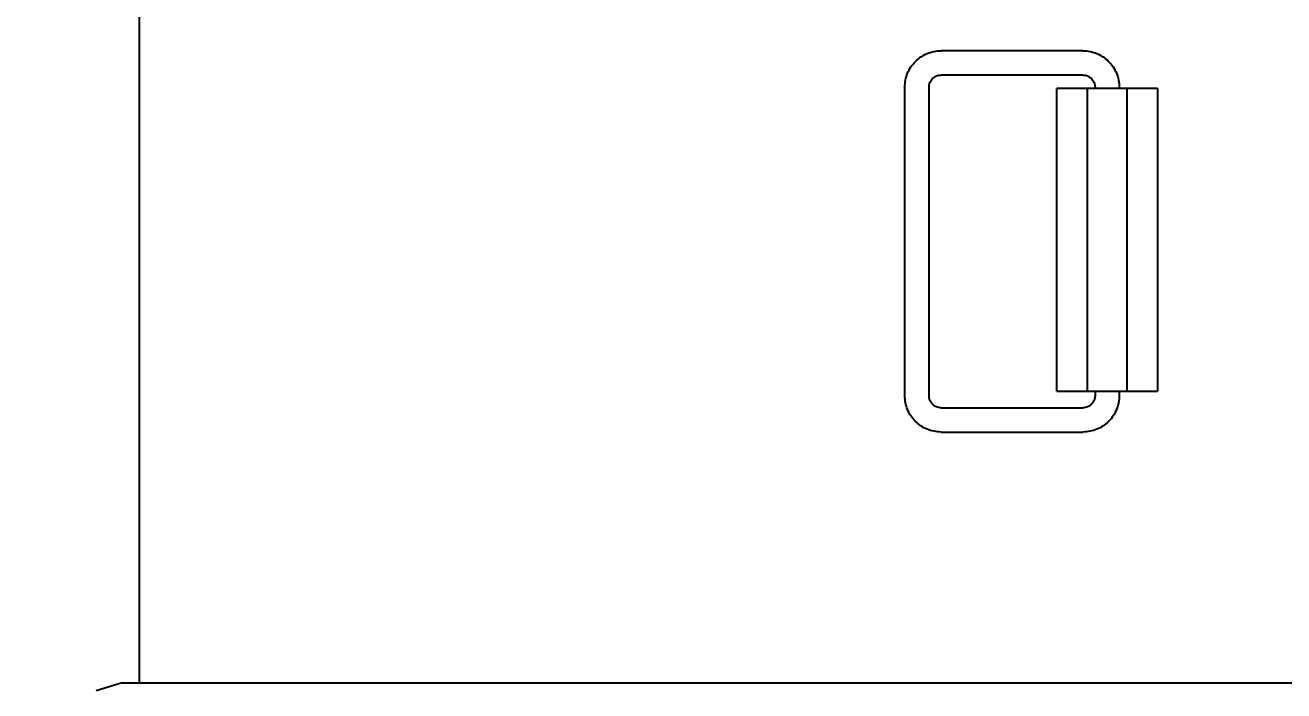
# Model space of a CAD drawing. Header units: millimetres. Extents: x 14017 to 18361, y 6223 to 10695.
# Drawn here: x 14395.2 to 14811.3, y 8116.9 to 8336.9 of the extents above; entities that cross this region are included whole.
import ezdxf

# ---------------------------------------------------------------- set-up
doc = ezdxf.new("R2010")
doc.units = ezdxf.units.MM
doc.header["$LTSCALE"] = 384.175
doc.header["$PDMODE"] = 3
doc.header["$PDSIZE"] = 8
doc.layers.get('0').update_dxf_attribs({"linetype": 'CONTINUOUS'})
doc.layers.get('Defpoints').update_dxf_attribs({"linetype": 'CONTINUOUS'})
doc.styles.get("Standard").update_dxf_attribs({"font": 'calibri.ttf'})
doc.dimstyles.get("Standard").update_dxf_attribs({"dimtxt": 43.75, "dimasz": 43.75, "dimexe": 1.5, "dimexo": 1, "dimtad": 1, "dimdsep": 46, "dimtxsty": 'Standard', "dimblk": '_FILLED', "dimblk1": '_FILLED', "dimblk2": '_FILLED', "dimcen": 0.09, "dimazin": 2, "dimtol": 1, "dimtp": 0.01, "dimtm": 0.01, "dimtfac": 1, "dimtofl": 0, "dimtmove": 0, "dimatfit": 3, "dimldrblk": '_FILLED', "dimfxl": 1, "dimtolj": 1, "dimarcsym": 0})

# ---------------------------------------------------------------- blocks, each defined once
blk = doc.blocks.new('_FILLED')
at = {"color": 0, "linetype": 'ByBlock'}
blk.add_solid([(0, 0), (-1, 0.2143), (-1, -0.2143)], dxfattribs=at)
blk = doc.blocks.new('*D318')
at = {"color": 0, "lineweight": -2}
for p, q in [((14731.81, 10042.94), (14116.23, 10042.94)), ((14117.73, 9999.19), (14117.73, 9045.25)), ((14117.73, 8045.45), (14117.73, 8999.38)), ((14306.55, 8001.7), (14116.23, 8001.7))]:
    blk.add_line(p, q, dxfattribs=at)
at = {"layer": 'Defpoints', "color": 0}
for p in [(14732.81, 10042.94), (14117.73, 8001.7), (14307.55, 8001.7)]:
    blk.add_point(p, dxfattribs=at)
at = {"color": 0, "linetype": 'ByBlock', "lineweight": -2, "xscale": 43.75, "yscale": 43.75, "zscale": 43.75}
for p, rotation in [((14117.73, 10042.94), 90), ((14117.73, 8001.7), 270)]:
    blk.add_blockref('_FILLED', p, dxfattribs=dict(at, rotation=rotation))
at = {"color": 0, "insert": (14117.73, 9022.32), "char_height": 43.75, "attachment_point": 5}
blk.add_mtext('\\A1;\\A1;C', dxfattribs=at)
blk = doc.blocks.new('*D554')
at = {"color": 0, "lineweight": -2}
for p, q in [((16120.02, 8320.95), (16120.02, 7867.67)), ((14406.02, 8002.7), (14406.02, 7867.67)), ((14449.77, 7869.17), (15259.5, 7869.17)), ((16076.27, 7869.17), (15266.54, 7869.17))]:
    blk.add_line(p, q, dxfattribs=at)
at = {"layer": 'Defpoints', "color": 0}
for p in [(16120.02, 8321.95), (14406.02, 8003.7), (16120.02, 7869.17)]:
    blk.add_point(p, dxfattribs=at)
at = {"color": 0, "linetype": 'ByBlock', "lineweight": -2, "xscale": 43.75, "yscale": 43.75, "zscale": 43.75, "rotation": 180}
blk.add_blockref('_FILLED', (14406.02, 7869.17), dxfattribs=at)
at = {"color": 0, "linetype": 'ByBlock', "lineweight": -2, "xscale": 43.75, "yscale": 43.75, "zscale": 43.75}
blk.add_blockref('_FILLED', (16120.02, 7869.17), dxfattribs=at)
at = {"color": 0, "insert": (15263.02, 7869.17), "char_height": 43.75, "attachment_point": 5}
blk.add_mtext('\\A1;\\A1;I', dxfattribs=at)

msp = doc.modelspace()

# ---------------------------------------------------------------- linework, layer by layer
at = {"linetype": 'Continuous'}
for p, q in [((14432.80592, 8949.85682), (14432.80592, 8119.50494)), ((14744.8978, 8328.43502), (14697.98286, 8328.43502)), ((14744.8978, 8320.43502), (14697.98286, 8320.43502)), ((14685.99733, 8214.43502), (14685.99733, 8316.43502)), ((14693.99733, 8214.43502), (14693.99733, 8316.43502)), ((14736.26504, 8215.93502), (14736.26504, 8315.93502)), ((14769.50288, 8315.93502), (14736.26504, 8315.93502)), ((14746.38332, 8215.93502), (14746.38332, 8315.93502)), ((14748.88332, 8316.43502), (14748.88332, 8315.93502)), ((14756.88332, 8316.43502), (14756.88332, 8315.93502)), ((14759.38332, 8315.93502), (14759.38332, 8215.93502)), ((14769.50288, 8315.93502), (14769.50288, 8215.93502)), ((14736.26504, 8215.93502), (14769.50288, 8215.93502)), ((14748.88332, 8215.93502), (14748.88332, 8214.43502)), ((14756.88332, 8215.93502), (14756.88332, 8214.43502)), ((14697.98286, 8210.43502), (14744.8978, 8210.43502)), ((14697.98286, 8202.43502), (14744.8978, 8202.43502)), ((14427.22118, 8119.50494), (14418.63643, 8116.88032)), ((14427.22118, 8119.50494), (15078.39066, 8119.50494))]:
    msp.add_line(p, q, dxfattribs=at)
for points, knots in [([(14689.50525, 8324.91774), (14690.60729, 8326.02178), (14693.27266, 8327.81291), (14696.42327, 8328.43502), (14697.98286, 8328.43502)], [0, 0, 0, 0, 0.500055341, 1, 1, 1, 1]), ([(14744.8978, 8328.43502), (14746.45739, 8328.43502), (14749.608, 8327.81291), (14752.27337, 8326.02178), (14753.37541, 8324.91774)], [0, 0, 0, 0, 0.499944632, 1, 1, 1, 1]), ([(14685.99733, 8316.43502), (14685.99733, 8317.995), (14686.61713, 8321.14554), (14688.40343, 8323.81392), (14689.50525, 8324.91774)], [0, 0, 0, 0, 0.50005541, 1, 1, 1, 1]), ([(14753.37541, 8324.91774), (14754.47723, 8323.81392), (14756.26353, 8321.14554), (14756.88332, 8317.995), (14756.88332, 8316.43502)], [0, 0, 0, 0, 0.499944617, 1, 1, 1, 1]), ([(14693.99733, 8316.43502), (14693.99733, 8316.95603), (14694.20402, 8318.00738), (14694.79986, 8318.89798), (14695.16723, 8319.26601)], [0, 0, 0, 0, 0.500479983, 1, 1, 1, 1]), ([(14695.16723, 8319.26601), (14695.5336, 8319.63305), (14696.41877, 8320.22824), (14697.46527, 8320.43502), (14697.98286, 8320.43502)], [0, 0, 0, 0, 0.5004843, 1, 1, 1, 1]), ([(14744.8978, 8320.43502), (14745.41539, 8320.43502), (14746.46189, 8320.22824), (14747.34706, 8319.63305), (14747.71343, 8319.26601)], [0, 0, 0, 0, 0.4995157, 1, 1, 1, 1]), ([(14747.71343, 8319.26601), (14748.0808, 8318.89798), (14748.67664, 8318.00738), (14748.88332, 8316.95603), (14748.88332, 8316.43502)], [0, 0, 0, 0, 0.499520018, 1, 1, 1, 1]), ([(14689.50525, 8205.95231), (14688.40343, 8207.05613), (14686.61713, 8209.72451), (14685.99733, 8212.87505), (14685.99733, 8214.43502)], [0, 0, 0, 0, 0.499944617, 1, 1, 1, 1]), ([(14695.16723, 8211.60403), (14694.79986, 8211.97207), (14694.20402, 8212.86267), (14693.99733, 8213.91402), (14693.99733, 8214.43502)], [0, 0, 0, 0, 0.499520018, 1, 1, 1, 1]), ([(14697.98286, 8210.43502), (14697.46527, 8210.43502), (14696.41877, 8210.64181), (14695.5336, 8211.237), (14695.16723, 8211.60403)], [0, 0, 0, 0, 0.4995157, 1, 1, 1, 1]), ([(14747.71343, 8211.60403), (14747.34706, 8211.237), (14746.46189, 8210.64181), (14745.41539, 8210.43502), (14744.8978, 8210.43502)], [0, 0, 0, 0, 0.5004843, 1, 1, 1, 1]), ([(14748.88332, 8214.43502), (14748.88332, 8213.91402), (14748.67664, 8212.86267), (14748.0808, 8211.97207), (14747.71343, 8211.60403)], [0, 0, 0, 0, 0.500479983, 1, 1, 1, 1]), ([(14756.88332, 8214.43502), (14756.88332, 8212.87505), (14756.26353, 8209.72451), (14754.47723, 8207.05613), (14753.37541, 8205.95231)], [0, 0, 0, 0, 0.50005541, 1, 1, 1, 1]), ([(14697.98286, 8202.43502), (14696.42327, 8202.43502), (14693.27266, 8203.05714), (14690.60729, 8204.84827), (14689.50525, 8205.95231)], [0, 0, 0, 0, 0.499944632, 1, 1, 1, 1]), ([(14753.37541, 8205.95231), (14752.27337, 8204.84827), (14749.608, 8203.05714), (14746.45739, 8202.43502), (14744.8978, 8202.43502)], [0, 0, 0, 0, 0.500055341, 1, 1, 1, 1])]:
    msp.add_open_spline(points, degree=3, knots=knots, dxfattribs=at)

# ---------------------------------------------------------------- dimensions: what is measured, and where the dimension line sits
dim = msp.add_linear_dim(base=(14117.73012, 8001.69523), p1=(14732.80592, 10042.93502), p2=(14307.54526, 8001.69523), angle=90, text='\\A1;C', dimstyle='Standard', override={"dimtad": 0, "dimtih": 1, "dimtoh": 1, "dimdec": 4, "dimzin": 0, "dimtxsty": 'Standard', "dimcen": 62.865, "dimadec": 0, "dimazin": 0, "dimtdec": 4, "dimtzin": 0})
dim.commit()
dim.dimension.update_dxf_attribs({"geometry": '*D318', "text_midpoint": (14117.73012, 9022.31513)})
dim = msp.add_linear_dim(base=(16120.02011, 7869.16605), p1=(14406.0178, 8003.69523), p2=(16120.02011, 8321.94631), text='\\A1;I', dimstyle='Standard', override={"dimtad": 0, "dimtih": 1, "dimtoh": 1, "dimdec": 4, "dimzin": 0, "dimtxsty": 'Standard', "dimcen": 62.865, "dimadec": 0, "dimazin": 0, "dimtdec": 4, "dimtzin": 0})
dim.commit()
dim.dimension.update_dxf_attribs({"geometry": '*D554', "text_midpoint": (15263.01895, 7869.16605)})

doc.saveas('drawing.dxf')
